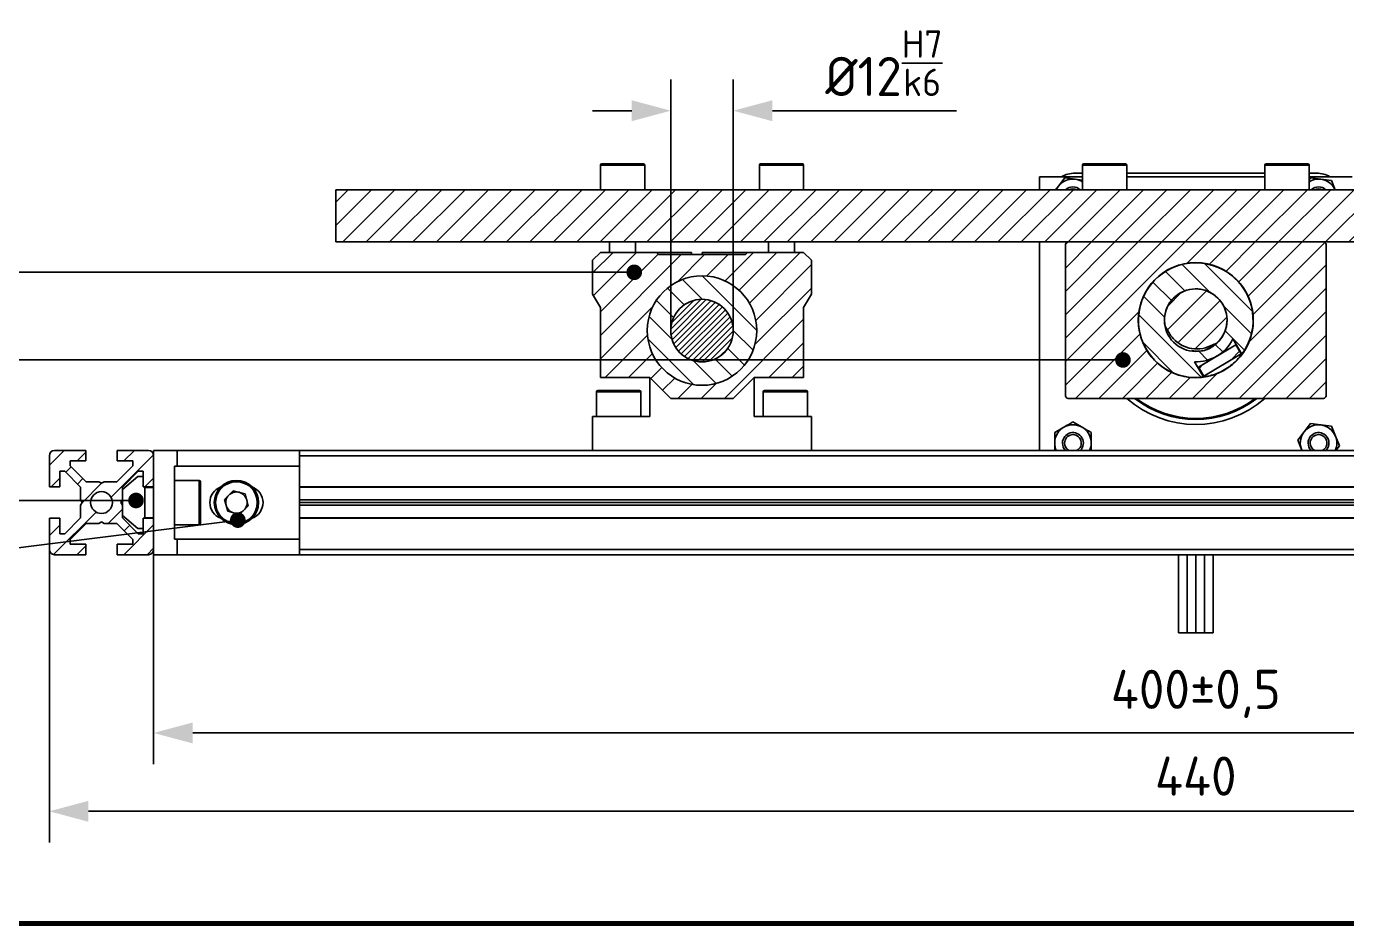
# Model space of a CAD drawing. Header units: millimetres. Extents: x 55 to 6841, y 61 to 3739.
# Drawn here: x 375.9 to 629.3, y 1678.5 to 1850.7 of the extents above; entities that cross this region are included whole.
import ezdxf
from ezdxf import colors
from ezdxf.entities.mleader import LeaderData, LeaderLine
from ezdxf.math import Vec2, Vec3

# ---------------------------------------------------------------- set-up
doc = ezdxf.new("R2010")
doc.units = ezdxf.units.MM
doc.header["$LTSCALE"] = 0.7
doc.header["$PDMODE"] = 35
doc.header["$PDSIZE"] = -4
doc.layers.get('0').update_dxf_attribs({"color": 255})
for name, color, linetype, lineweight in [('AM_5', 10, 'Continuous', 25), ('DIM', 94, 'Continuous', 25), ('KHUNGBV', 5, 'Continuous', 70)]:
    doc.layers.add(name, color=color, linetype=linetype, lineweight=lineweight)
doc.styles.add('TCVN-7284', font='tcvn+7284-2003r.ttf')
doc.styles.add('TCVN7824', font='tcvn+7284-2003r.ttf', dxfattribs={"height": 3.5})
doc.dimstyles.new('TCVN_ISO-25_RadiusDia', dxfattribs={"dimtxt": 2.5, "dimasz": 2.5, "dimexe": 2, "dimexo": 0, "dimgap": 1, "dimtad": 1, "dimtoh": 1, "dimtxsty": 'TCVN-7284', "dimblk": 'Arrow', "dimcen": 0, "dimclrd": 256, "dimclre": 256, "dimclrt": 256, "dimadec": 0, "dimazin": 0, "dimtfac": 1, "dimtofl": 0, "dimtmove": 0, "dimatfit": 3, "dimldrblk": 'Arrow', "dimfxl": 1, "dimlwd": -1, "dimlwe": -1, "dimarcsym": 0})
pattern_1 = [(135, (1707.1177, 785.3584), (-2.245064, -2.245064), [])]
pattern_2 = [(45, (1707.1177, 785.3584), (-2.245064, 2.245064), [])]

# ---------------------------------------------------------------- blocks, each defined once
blk = doc.blocks.new('dfhjd')
at = {"layer": 'KHUNGBV', "color": 9, "ltscale": 5}
blk.add_line((7718.44, 2639.71), (6559.44, 2639.71), dxfattribs=at)
blk = doc.blocks.new('Arrow')
at = {"layer": 'DIM'}
blk.add_solid([(-1, 0.268), (-1, -0.268), (0, 0)], dxfattribs=at)
blk = doc.blocks.new('*D507')
at = {"layer": 'Defpoints', "color": 0, "ltscale": 0.2, "transparency": 16777216}
for p in [(400.31, 1749.31), (800.31, 1749.31), (800.31, 1715.11)]:
    blk.add_point(p, dxfattribs=at)
at = {"layer": 'DIM', "linetype": 'ByBlock', "ltscale": 0.2, "transparency": 16777216}
for p, q in [((400.31, 1749.31), (400.31, 1709.11)), ((800.31, 1749.31), (800.31, 1709.11)), ((407.81, 1715.11), (792.81, 1715.11))]:
    blk.add_line(p, q, dxfattribs=at)
at = {"layer": 'DIM', "ltscale": 0.2, "transparency": 16777216, "xscale": 7.500000000000133, "yscale": 7.500000000000133, "zscale": 7.500000000000133, "rotation": 180}
blk.add_blockref('Arrow', (400.31, 1715.11), dxfattribs=at)
at = {"layer": 'DIM', "ltscale": 0.2, "transparency": 16777216, "xscale": 7.500000000000133, "yscale": 7.500000000000133, "zscale": 7.500000000000133}
blk.add_blockref('Arrow', (800.31, 1715.11), dxfattribs=at)
at = {"layer": 'DIM', "ltscale": 0.2, "transparency": 16777216, "insert": (600.31, 1722.61), "char_height": 7.5, "attachment_point": 5, "style": 'TCVN-7284', "bg_fill": 3, "box_fill_scale": 1.1, "bg_fill_color": 256, "bg_fill_true_color": 13158600, "bg_fill_transparency": 0}
blk.add_mtext('400±0,5', dxfattribs=at)
blk = doc.blocks.new('*D508')
at = {"layer": 'Defpoints', "color": 0, "ltscale": 0.2, "transparency": 16777216}
for p in [(380.31, 1750.31), (820.31, 1750.31), (820.31, 1700.08)]:
    blk.add_point(p, dxfattribs=at)
at = {"layer": 'DIM', "linetype": 'ByBlock', "ltscale": 0.2, "transparency": 16777216}
for p, q in [((380.31, 1750.31), (380.31, 1694.08)), ((820.31, 1750.31), (820.31, 1694.08)), ((387.81, 1700.08), (812.81, 1700.08))]:
    blk.add_line(p, q, dxfattribs=at)
at = {"layer": 'DIM', "ltscale": 0.2, "transparency": 16777216, "xscale": 7.500000000000133, "yscale": 7.500000000000133, "zscale": 7.500000000000133, "rotation": 180}
blk.add_blockref('Arrow', (380.31, 1700.08), dxfattribs=at)
at = {"layer": 'DIM', "ltscale": 0.2, "transparency": 16777216, "xscale": 7.500000000000133, "yscale": 7.500000000000133, "zscale": 7.500000000000133}
blk.add_blockref('Arrow', (820.31, 1700.08), dxfattribs=at)
at = {"layer": 'DIM', "ltscale": 0.2, "transparency": 16777216, "insert": (600.31, 1706.83), "char_height": 7.5, "attachment_point": 5, "style": 'TCVN-7284', "bg_fill": 3, "box_fill_scale": 1.1, "bg_fill_color": 256, "bg_fill_true_color": 13158600, "bg_fill_transparency": 0}
blk.add_mtext('440', dxfattribs=at)
blk = doc.blocks.new('*D511')
at = {"layer": 'Defpoints', "color": 0, "ltscale": 0.2, "transparency": 16777216}
for p in [(511.56, 1834.5), (499.56, 1792.31), (511.56, 1792.31)]:
    blk.add_point(p, dxfattribs=at)
at = {"layer": 'DIM', "linetype": 'ByBlock', "ltscale": 0.2, "transparency": 16777216}
for p, q in [((499.56, 1792.31), (499.56, 1840.5)), ((511.56, 1792.31), (511.56, 1840.5)), ((492.06, 1834.5), (484.56, 1834.5)), ((519.06, 1834.5), (554.38, 1834.5))]:
    blk.add_line(p, q, dxfattribs=at)
at = {"layer": 'DIM', "ltscale": 0.2, "transparency": 16777216, "xscale": 7.500000000000133, "yscale": 7.500000000000133, "zscale": 7.500000000000133}
blk.add_blockref('Arrow', (499.56, 1834.5), dxfattribs=at)
at = {"layer": 'DIM', "ltscale": 0.2, "transparency": 16777216, "xscale": 7.500000000000133, "yscale": 7.500000000000133, "zscale": 7.500000000000133, "rotation": 180}
blk.add_blockref('Arrow', (511.56, 1834.5), dxfattribs=at)
at = {"layer": 'DIM', "ltscale": 0.2, "transparency": 16777216, "insert": (540.47, 1843.62), "char_height": 7.5, "attachment_point": 5, "style": 'TCVN-7284', "bg_fill": 3, "box_fill_scale": 1.1, "bg_fill_color": 256, "bg_fill_true_color": 13158600, "bg_fill_transparency": 0}
blk.add_mtext('%%C12{\\H0.7x;\\SH7/k6;}', dxfattribs=at)
blk = doc.blocks.new('_Dot')
at = {"color": 0, "linetype": 'ByBlock', "lineweight": -2}
blk.add_line((-0.5, 0), (-1, 0), dxfattribs=at)
at = {"color": 0, "linetype": 'ByBlock', "const_width": 0.5}
blk.add_lwpolyline([(-0.25, 0, 1), (0.25, 0, 1)], format="xyb", close=True, dxfattribs=at)

msp = doc.modelspace()

# ---------------------------------------------------------------- hatches: boundary and pattern name
at = {"linetype": 'Continuous', "lineweight": 18}
h = msp.add_hatch(dxfattribs=at)
h.set_pattern_fill('ANSI31', style=0)
h.set_pattern_definition(pattern_2)
h.paths.add_polyline_path([(765.308, 1809.312), (765.308, 1819.312), (435.308, 1819.312), (435.308, 1809.312)], flags=0)
h = msp.add_hatch(dxfattribs=at)
h.set_pattern_fill('ANSI31', color=3, style=0)
h.set_pattern_definition(pattern_2)
edge = h.paths.add_edge_path(flags=0)
edge.add_arc((575.808, 1779.812), 0.5, 180, 270)
edge.add_line((575.808, 1779.312), (624.808, 1779.312))
edge.add_arc((624.808, 1779.812), 0.5, 270, 360)
edge.add_line((625.308, 1779.812), (625.308, 1808.812))
edge.add_arc((624.808, 1808.812), 0.5, 0, 90)
edge.add_line((624.808, 1809.312), (575.808, 1809.312))
edge.add_arc((575.808, 1808.812), 0.5, 90, 180)
edge.add_line((575.308, 1808.812), (575.308, 1779.812))
edge = h.paths.add_edge_path(flags=0)
edge.add_arc((600.308, 1794.312), 11.05, 180, 360, ccw=False)
edge.add_arc((600.308, 1794.312), 11.05, 0, 180, ccw=False)
h = msp.add_hatch(dxfattribs=at)
h.set_pattern_fill('ANSI31', color=3, style=0)
h.set_pattern_definition(pattern_2)
h.paths.add_polyline_path([(514.308, 1807.312), (513.908, 1806.912), (497.208, 1806.912), (496.808, 1807.312), (486.058, 1807.312), (484.558, 1805.812), (484.558, 1799.312), (486.058, 1796.714), (486.058, 1783.312), (495.558, 1783.312), (499.558, 1779.312), (511.558, 1779.312), (515.558, 1783.312), (525.058, 1783.312), (525.058, 1796.714), (526.558, 1799.312), (526.558, 1805.812), (525.058, 1807.312)], flags=0)
edge = h.paths.add_edge_path(flags=0)
edge.add_arc((505.558, 1792.312), 10.5, 0, 360)
h = msp.add_hatch(dxfattribs=at)
h.set_pattern_fill('ANSI31', angle=90, style=0)
h.set_pattern_definition(pattern_1)
edge = h.paths.add_edge_path(flags=0)
edge.add_line((607.446, 1790.7), (609.173, 1787.8))
edge.add_arc((600.308, 1794.312), 11, 323.70146, 637.85227)
edge.add_line((601.811, 1783.415), (600.083, 1786.315))
edge.add_arc((600.308, 1794.312), 8, 268.393, 333.16073)
edge = h.paths.add_edge_path(flags=0)
edge.add_arc((600.308, 1794.312), 6, 0, 360)
h = msp.add_hatch()
h.set_pattern_fill('ANSI31', color=6, angle=90)
h.set_pattern_definition(pattern_1)
h.paths.add_polyline_path([(495.058, 1792.312, 1), (516.058, 1792.312, 1)])
h.paths.add_polyline_path([(499.558, 1792.312, -1), (511.558, 1792.312, -1)], flags=16)
h = msp.add_hatch(dxfattribs=at)
h.set_pattern_fill('ANSI31', style=0)
h.set_pattern_definition(pattern_2)
edge = h.paths.add_edge_path(flags=0)
edge.add_spline(control_points=[(594.427, 1793.122), (594.427, 1793.122), (594.428, 1793.122), (594.428, 1793.122), (594.433, 1793.123), (594.438, 1793.123), (594.442, 1793.122), (594.449, 1793.121), (594.455, 1793.118), (594.461, 1793.115), (594.468, 1793.112), (594.475, 1793.107), (594.481, 1793.102), (594.494, 1793.091), (594.506, 1793.078), (594.517, 1793.065), (594.528, 1793.051), (594.539, 1793.037), (594.549, 1793.022), (594.565, 1792.999), (594.58, 1792.975), (594.594, 1792.951), (594.617, 1792.913), (594.638, 1792.874), (594.659, 1792.834), (594.694, 1792.771), (594.726, 1792.707), (594.759, 1792.643), (594.886, 1792.398), (595.015, 1792.153), (595.157, 1791.916), (595.396, 1791.517), (595.673, 1791.137), (595.986, 1790.792), (596.436, 1790.297), (596.971, 1789.866), (597.556, 1789.54), (598.165, 1789.2), (598.846, 1788.967), (599.536, 1788.858), (600.229, 1788.748), (600.951, 1788.761), (601.641, 1788.888), (602.326, 1789.015), (602.989, 1789.27), (603.615, 1789.576), (603.771, 1789.652), (603.924, 1789.734), (604.087, 1789.795), (604.128, 1789.811), (604.17, 1789.826), (604.213, 1789.83), (604.225, 1789.831), (604.238, 1789.831), (604.249, 1789.829), (604.256, 1789.828), (604.262, 1789.826), (604.268, 1789.823), (604.272, 1789.821), (604.276, 1789.817), (604.279, 1789.814)], knot_values=[0.000034, 0.000034, 0.000034, 0.000034, 0.0000352, 0.0000352, 0.0000352, 0.0000493, 0.0000493, 0.0000493, 0.0000692, 0.0000692, 0.0000692, 0.0000934, 0.0000934, 0.0000934, 0.000146, 0.000146, 0.000146, 0.0001999, 0.0001999, 0.0001999, 0.0002842, 0.0002842, 0.0002842, 0.0004193, 0.0004193, 0.0004193, 0.0006365, 0.0006365, 0.0006365, 0.0014719, 0.0014719, 0.0014719, 0.0028837, 0.0028837, 0.0028837, 0.0049303, 0.0049303, 0.0049303, 0.0070689, 0.0070689, 0.0070689, 0.0092178, 0.0092178, 0.0092178, 0.0113457, 0.0113457, 0.0113457, 0.0118718, 0.0118718, 0.0118718, 0.0120051, 0.0120051, 0.0120051, 0.0120411, 0.0120411, 0.0120411, 0.0120604, 0.0120604, 0.0120604, 0.0120749, 0.0120749, 0.0120749, 0.0120749], weights=[1, 1, 1, 1, 1, 1, 1, 1, 1, 1, 1, 1, 1, 1, 1, 1, 1, 1, 1, 1, 1, 1, 1, 1, 1, 1, 1, 1, 1, 1, 1, 1, 1, 1, 1, 1, 1, 1, 1, 1, 1, 1, 1, 1, 1, 1, 1, 1, 1, 1, 1, 1, 1, 1, 1, 1, 1, 1, 1, 1, 1], degree=3, periodic=0)
edge.add_arc((600.308, 1794.312), 6, 311.44052, 551.44052)
h = msp.add_hatch()
h.set_pattern_fill('ANSI31', color=256, scale=0.25)
h.set_pattern_definition([(45, (1707.1177, 785.3584), (-0.561266, 0.561266), [])])
h.paths.add_polyline_path([(511.558, 1792.312, 1), (499.558, 1792.312, 1)])
h = msp.add_hatch(dxfattribs=at)
h.set_pattern_fill('ANSI31', style=0)
h.set_pattern_definition(pattern_2)
h.paths.add_polyline_path([(601.834, 1783.581), (609.016, 1787.859), (607.992, 1789.577), (600.81, 1785.3)], flags=0)
h = msp.add_hatch(dxfattribs=at)
h.set_pattern_fill('ANSI31', style=0)
h.set_pattern_definition(pattern_2)
edge = h.paths.add_edge_path(flags=0)
edge.add_line((382.308, 1756.312), (380.308, 1756.312))
edge.add_line((380.308, 1756.312), (380.308, 1750.312))
edge.add_arc((381.308, 1750.312), 1, 180, 270)
edge.add_line((381.308, 1749.312), (387.308, 1749.312))
edge.add_line((387.308, 1749.312), (387.308, 1751.312))
edge.add_line((387.308, 1751.312), (384.308, 1751.312))
edge.add_line((384.308, 1751.312), (384.308, 1752.251))
edge.add_line((384.308, 1752.251), (387.368, 1755.312))
edge.add_line((387.368, 1755.312), (389.788, 1755.312))
edge.add_line((389.788, 1755.312), (390.308, 1755.612))
edge.add_line((390.308, 1755.612), (390.827, 1755.312))
edge.add_line((390.827, 1755.312), (393.247, 1755.312))
edge.add_line((393.247, 1755.312), (396.308, 1752.251))
edge.add_line((396.308, 1752.251), (396.308, 1751.312))
edge.add_line((396.308, 1751.312), (393.308, 1751.312))
edge.add_line((393.308, 1751.312), (393.308, 1749.312))
edge.add_line((393.308, 1749.312), (399.308, 1749.312))
edge.add_arc((399.308, 1750.312), 1, 270, 360)
edge.add_line((400.308, 1750.312), (400.308, 1756.312))
edge.add_line((400.308, 1756.312), (398.308, 1756.312))
edge.add_line((398.308, 1756.312), (398.308, 1753.312))
edge.add_line((398.308, 1753.312), (397.368, 1753.312))
edge.add_line((397.368, 1753.312), (394.308, 1756.372))
edge.add_line((394.308, 1756.372), (394.308, 1758.792))
edge.add_line((394.308, 1758.792), (394.008, 1759.312))
edge.add_line((394.008, 1759.312), (394.308, 1759.831))
edge.add_line((394.308, 1759.831), (394.308, 1762.251))
edge.add_line((394.308, 1762.251), (397.368, 1765.312))
edge.add_line((397.368, 1765.312), (398.308, 1765.312))
edge.add_line((398.308, 1765.312), (398.308, 1762.312))
edge.add_line((398.308, 1762.312), (400.308, 1762.312))
edge.add_line((400.308, 1762.312), (400.308, 1768.312))
edge.add_arc((399.308, 1768.312), 1, 0, 90)
edge.add_line((399.308, 1769.312), (393.308, 1769.312))
edge.add_line((393.308, 1769.312), (393.308, 1767.312))
edge.add_line((393.308, 1767.312), (396.308, 1767.312))
edge.add_line((396.308, 1767.312), (396.308, 1766.372))
edge.add_line((396.308, 1766.372), (393.247, 1763.312))
edge.add_line((393.247, 1763.312), (390.827, 1763.312))
edge.add_line((390.827, 1763.312), (390.308, 1763.012))
edge.add_line((390.308, 1763.012), (389.788, 1763.312))
edge.add_line((389.788, 1763.312), (387.368, 1763.312))
edge.add_line((387.368, 1763.312), (384.308, 1766.372))
edge.add_line((384.308, 1766.372), (384.308, 1767.312))
edge.add_line((384.308, 1767.312), (387.308, 1767.312))
edge.add_line((387.308, 1767.312), (387.308, 1769.312))
edge.add_line((387.308, 1769.312), (381.308, 1769.312))
edge.add_arc((381.308, 1768.312), 1, 90, 180)
edge.add_line((380.308, 1768.312), (380.308, 1762.312))
edge.add_line((380.308, 1762.312), (382.308, 1762.312))
edge.add_line((382.308, 1762.312), (382.308, 1765.312))
edge.add_line((382.308, 1765.312), (383.247, 1765.312))
edge.add_line((383.247, 1765.312), (386.308, 1762.251))
edge.add_line((386.308, 1762.251), (386.308, 1759.831))
edge.add_line((386.308, 1759.831), (386.608, 1759.312))
edge.add_line((386.608, 1759.312), (386.308, 1758.792))
edge.add_line((386.308, 1758.792), (386.308, 1756.372))
edge.add_line((386.308, 1756.372), (383.247, 1753.312))
edge.add_line((383.247, 1753.312), (382.308, 1753.312))
edge.add_line((382.308, 1753.312), (382.308, 1756.312))
edge = h.paths.add_edge_path(flags=0)
edge.add_arc((390.308, 1759.312), 2.1, 0, 360)

# ---------------------------------------------------------------- linework, layer by layer
at = {"color": 7, "linetype": 'Continuous', "lineweight": 25}
for p, q in [((486.308, 1824.312), (490.308, 1824.312)), ((490.308, 1824.312), (494.308, 1824.312)), ((516.808, 1824.312), (520.808, 1824.312)), ((520.808, 1824.312), (524.808, 1824.312)), ((578.808, 1824.312), (582.808, 1824.312)), ((582.808, 1824.312), (586.808, 1824.312)), ((613.808, 1824.312), (617.808, 1824.312)), ((617.808, 1824.312), (621.808, 1824.312)), ((486.058, 1824.062), (486.058, 1819.312)), ((494.558, 1819.312), (494.558, 1824.062)), ((516.558, 1824.062), (516.558, 1819.312)), ((525.058, 1819.312), (525.058, 1824.062)), ((570.308, 1821.812), (570.308, 1819.312)), ((578.558, 1821.812), (570.308, 1821.812)), ((577.108, 1822.512), (578.558, 1822.512)), ((578.558, 1824.062), (578.558, 1819.312)), ((587.058, 1819.312), (587.058, 1824.062)), ((587.058, 1822.512), (613.558, 1822.512)), ((613.558, 1821.812), (587.058, 1821.812)), ((613.558, 1824.062), (613.558, 1819.312)), ((622.058, 1819.312), (622.058, 1824.062)), ((622.058, 1822.512), (623.508, 1822.512)), ((630.308, 1821.812), (622.058, 1821.812)), ((435.308, 1819.312), (435.308, 1809.312)), ((765.308, 1819.312), (435.308, 1819.312)), ((573.424, 1819.312), (573.96, 1820.011)), ((573.96, 1820.011), (575.19, 1821.615)), ((575.19, 1821.615), (577.193, 1821.352)), ((577.193, 1821.352), (578.558, 1821.173)), ((622.058, 1821.26), (622.33, 1821.615)), ((622.33, 1821.615), (624.333, 1821.352)), ((624.333, 1821.352), (626.337, 1821.089)), ((626.337, 1821.089), (627.074, 1819.312)), ((765.308, 1809.312), (435.308, 1809.312)), ((487.808, 1809.312), (487.808, 1807.312)), ((492.808, 1807.312), (492.808, 1809.312)), ((518.308, 1809.312), (518.308, 1807.312)), ((523.308, 1807.312), (523.308, 1809.312)), ((570.308, 1809.312), (570.308, 1769.312)), ((624.808, 1809.312), (575.808, 1809.312)), ((484.558, 1805.812), (486.058, 1807.312)), ((486.058, 1807.312), (496.808, 1807.312)), ((496.808, 1807.312), (497.208, 1806.912)), ((503.558, 1807.312), (496.808, 1807.312)), ((497.208, 1806.912), (513.908, 1806.912)), ((503.558, 1806.912), (503.558, 1807.312)), ((514.308, 1807.312), (505.558, 1807.312)), ((505.558, 1807.312), (505.558, 1806.912)), ((513.908, 1806.912), (514.308, 1807.312)), ((514.308, 1807.312), (525.058, 1807.312)), ((525.058, 1807.312), (526.558, 1805.812)), ((575.308, 1808.812), (575.308, 1779.812)), ((625.308, 1779.812), (625.308, 1808.812)), ((484.558, 1799.312), (484.558, 1805.812)), ((526.558, 1805.812), (526.558, 1799.312)), ((486.058, 1796.714), (484.558, 1799.312)), ((526.558, 1799.312), (525.058, 1796.714)), ((486.058, 1783.312), (486.058, 1796.714)), ((525.058, 1796.714), (525.058, 1783.312)), ((607.992, 1789.577), (600.81, 1785.3)), ((607.446, 1790.7), (609.173, 1787.8)), ((609.016, 1787.859), (607.992, 1789.577)), ((601.811, 1783.415), (600.083, 1786.315)), ((609.016, 1787.859), (601.834, 1783.581)), ((600.81, 1785.3), (601.834, 1783.581)), ((495.558, 1783.312), (486.058, 1783.312)), ((499.558, 1779.312), (495.558, 1783.312)), ((495.558, 1783.312), (495.558, 1775.812)), ((515.558, 1783.312), (511.558, 1779.312)), ((525.058, 1783.312), (515.558, 1783.312)), ((515.558, 1775.812), (515.558, 1783.312)), ((485.308, 1780.562), (485.308, 1775.812)), ((485.558, 1780.812), (489.558, 1780.812)), ((489.558, 1780.812), (493.558, 1780.812)), ((493.808, 1775.812), (493.808, 1780.562)), ((511.558, 1779.312), (499.558, 1779.312)), ((517.308, 1780.562), (517.308, 1775.812)), ((517.558, 1780.812), (521.558, 1780.812)), ((521.558, 1780.812), (525.558, 1780.812)), ((525.808, 1775.812), (525.808, 1780.562)), ((575.808, 1779.312), (624.808, 1779.312)), ((484.558, 1775.812), (484.558, 1769.312)), ((495.558, 1775.812), (484.558, 1775.812)), ((526.558, 1775.812), (515.558, 1775.812)), ((526.558, 1769.312), (526.558, 1775.812)), ((573.238, 1772.762), (574.988, 1773.773)), ((576.738, 1774.783), (578.488, 1773.773)), ((621.1, 1772.871), (622.33, 1774.475)), ((622.33, 1774.475), (624.333, 1774.212)), ((624.333, 1774.212), (626.337, 1773.949)), ((626.337, 1773.949), (627.111, 1772.082)), ((619.871, 1771.268), (621.1, 1772.871)), ((619.871, 1771.268), (620.645, 1769.401)), ((627.111, 1772.082), (627.885, 1770.216)), ((381.308, 1769.312), (387.308, 1769.312)), ((387.308, 1769.312), (387.308, 1767.312)), ((393.308, 1767.312), (393.308, 1769.312)), ((393.308, 1769.312), (399.308, 1769.312)), ((400.308, 1769.312), (400.308, 1768.312)), ((400.308, 1769.312), (404.808, 1769.312)), ((404.808, 1769.312), (428.308, 1769.312)), ((404.808, 1769.312), (404.808, 1766.312)), ((428.308, 1769.312), (428.308, 1766.312)), ((428.308, 1769.312), (772.308, 1769.312)), ((573.238, 1769.312), (573.238, 1770.742)), ((580.238, 1769.312), (580.238, 1770.742)), ((620.645, 1769.401), (620.682, 1769.312)), ((627.885, 1770.216), (627.192, 1769.312)), ((380.308, 1762.312), (380.308, 1768.312)), ((387.308, 1767.312), (384.308, 1767.312)), ((384.308, 1767.312), (384.308, 1766.372)), ((384.308, 1766.372), (387.368, 1763.312)), ((393.247, 1763.312), (396.308, 1766.372)), ((396.308, 1767.312), (393.308, 1767.312)), ((396.308, 1766.372), (396.308, 1767.312)), ((400.308, 1768.312), (400.308, 1762.312)), ((404.308, 1766.312), (404.808, 1766.312)), ((404.308, 1766.312), (404.308, 1752.312)), ((404.808, 1766.312), (428.308, 1766.312)), ((428.308, 1766.312), (428.308, 1752.312)), ((383.247, 1765.312), (382.308, 1765.312)), ((382.308, 1765.312), (382.308, 1762.312)), ((386.308, 1762.251), (383.247, 1765.312)), ((397.368, 1765.312), (394.308, 1762.251)), ((397.308, 1764.312), (394.308, 1761.812)), ((398.308, 1764.312), (397.308, 1764.312)), ((398.308, 1765.312), (397.368, 1765.312)), ((398.308, 1762.312), (398.308, 1765.312)), ((409.058, 1763.562), (404.308, 1763.562)), ((382.308, 1762.312), (380.308, 1762.312)), ((386.308, 1759.831), (386.308, 1762.251)), ((387.368, 1763.312), (389.788, 1763.312)), ((389.788, 1763.312), (390.308, 1763.012)), ((390.308, 1763.012), (390.827, 1763.312)), ((390.827, 1763.312), (393.247, 1763.312)), ((394.308, 1762.251), (394.308, 1759.831)), ((400.308, 1762.312), (398.308, 1762.312)), ((398.608, 1762.212), (398.608, 1756.412)), ((398.608, 1762.212), (400.308, 1762.212)), ((399.308, 1762.312), (399.308, 1762.212)), ((400.308, 1762.312), (400.308, 1756.312)), ((409.308, 1763.312), (409.308, 1758.193)), ((413.194, 1762.312), (413.197, 1762.312)), ((415.595, 1761.589), (413.93, 1759.919)), ((415.595, 1761.589), (417.873, 1760.981)), ((418.486, 1758.704), (417.873, 1760.981)), ((419.218, 1762.312), (419.221, 1762.312)), ((428.308, 1762.312), (772.308, 1762.312)), ((428.308, 1762.251), (772.308, 1762.251)), ((386.608, 1759.312), (386.308, 1759.831)), ((386.308, 1758.792), (386.608, 1759.312)), ((386.308, 1756.372), (386.308, 1758.792)), ((394.308, 1759.831), (394.008, 1759.312)), ((394.008, 1759.312), (394.308, 1758.792)), ((394.308, 1758.792), (394.308, 1759.831)), ((394.308, 1758.792), (394.308, 1756.372)), ((413.93, 1759.919), (414.543, 1757.643)), ((418.486, 1758.704), (416.821, 1757.035)), ((428.308, 1759.831), (772.308, 1759.831)), ((428.308, 1759.312), (772.308, 1759.312)), ((428.308, 1758.792), (772.308, 1758.792)), ((380.308, 1750.312), (380.308, 1756.312)), ((380.308, 1756.312), (382.308, 1756.312)), ((382.308, 1756.312), (382.308, 1753.312)), ((383.247, 1753.312), (386.308, 1756.372)), ((397.308, 1754.312), (394.308, 1756.812)), ((394.308, 1756.372), (397.368, 1753.312)), ((398.308, 1756.312), (400.308, 1756.312)), ((398.308, 1753.312), (398.308, 1756.312)), ((398.608, 1756.412), (400.308, 1756.412)), ((399.308, 1756.412), (399.308, 1756.312)), ((400.308, 1756.312), (400.308, 1750.312)), ((409.308, 1758.193), (409.308, 1755.312)), ((413.194, 1756.312), (413.197, 1756.312)), ((416.821, 1757.035), (414.543, 1757.643)), ((419.218, 1756.312), (419.221, 1756.312)), ((428.308, 1756.372), (772.308, 1756.372)), ((428.308, 1756.312), (772.308, 1756.312)), ((382.308, 1753.312), (383.247, 1753.312)), ((387.368, 1755.312), (384.308, 1752.251)), ((389.788, 1755.312), (387.368, 1755.312)), ((390.308, 1755.612), (389.788, 1755.312)), ((390.827, 1755.312), (390.308, 1755.612)), ((393.247, 1755.312), (390.827, 1755.312)), ((396.308, 1752.251), (393.247, 1755.312)), ((398.308, 1754.312), (397.308, 1754.312)), ((397.368, 1753.312), (398.308, 1753.312)), ((404.308, 1755.062), (409.058, 1755.062)), ((384.308, 1752.251), (384.308, 1751.312)), ((384.308, 1751.312), (387.308, 1751.312)), ((387.308, 1751.312), (387.308, 1749.312)), ((393.308, 1751.312), (396.308, 1751.312)), ((393.308, 1749.312), (393.308, 1751.312)), ((396.308, 1751.312), (396.308, 1752.251)), ((404.308, 1752.312), (404.808, 1752.312)), ((404.808, 1752.312), (404.808, 1749.312)), ((404.808, 1752.312), (428.308, 1752.312)), ((428.308, 1752.312), (428.308, 1749.312)), ((387.308, 1749.312), (381.308, 1749.312)), ((399.308, 1749.312), (393.308, 1749.312)), ((400.308, 1750.312), (400.308, 1749.312)), ((400.308, 1749.312), (404.808, 1749.312)), ((404.808, 1749.312), (428.308, 1749.312)), ((428.308, 1749.312), (772.308, 1749.312)), ((596.973, 1749.312), (596.973, 1734.312)), ((598.633, 1734.312), (598.633, 1749.312)), ((598.643, 1749.312), (598.643, 1734.312)), ((600.303, 1734.312), (600.303, 1749.312)), ((600.313, 1749.312), (600.313, 1734.312)), ((601.973, 1734.312), (601.973, 1749.312)), ((601.983, 1749.312), (601.983, 1734.312)), ((603.643, 1734.312), (603.643, 1749.312)), ((596.973, 1734.312), (598.633, 1734.312)), ((598.643, 1734.312), (600.303, 1734.312)), ((600.313, 1734.312), (601.973, 1734.312)), ((601.983, 1734.312), (603.643, 1734.312))]:
    msp.add_line(p, q, dxfattribs=at)
at = {"color": 8, "linetype": 'Continuous', "lineweight": 25}
for p, q in [((490.308, 1824.062), (486.058, 1824.062)), ((494.558, 1824.062), (490.308, 1824.062)), ((520.808, 1824.062), (516.558, 1824.062)), ((525.058, 1824.062), (520.808, 1824.062)), ((582.808, 1824.062), (578.558, 1824.062)), ((587.058, 1824.062), (582.808, 1824.062)), ((617.808, 1824.062), (613.558, 1824.062)), ((622.058, 1824.062), (617.808, 1824.062)), ((489.558, 1780.562), (485.308, 1780.562)), ((493.808, 1780.562), (489.558, 1780.562)), ((521.558, 1780.562), (517.308, 1780.562)), ((525.808, 1780.562), (521.558, 1780.562)), ((428.308, 1768.312), (772.308, 1768.312)), ((409.058, 1758.123), (409.058, 1763.562)), ((409.058, 1755.062), (409.058, 1758.123)), ((428.308, 1750.312), (772.308, 1750.312))]:
    msp.add_line(p, q, dxfattribs=at)
at = {"color": 7, "linetype": 'Continuous', "lineweight": 25}
for centre, radius in [((505.558, 1792.312), 10.5), ((600.308, 1794.312), 6), ((505.558, 1792.312), 6), ((416.208, 1759.312), 4.25), ((390.308, 1759.312), 2.1), ((416.208, 1759.312), 4)]:
    msp.add_circle(centre, radius, dxfattribs=at)
for centre, radius, start, end in [((486.308, 1824.062), 0.25, 90, 180), ((494.308, 1824.062), 0.25, 0, 90), ((516.808, 1824.062), 0.25, 90, 180), ((524.808, 1824.062), 0.25, 0, 90), ((578.808, 1824.062), 0.25, 90, 180), ((586.808, 1824.062), 0.25, 0, 90), ((613.808, 1824.062), 0.25, 90, 180), ((621.808, 1824.062), 0.25, 0, 90), ((577.108, 1817.512), 5, 90, 120.68342), ((623.508, 1817.512), 5, 59.31658, 90), ((576.738, 1817.882), 3.5, 58.66775, 155.88487), ((576.738, 1817.882), 2, 45.6432, 134.3568), ((576.738, 1817.882), 1.61, 62.64777, 117.35223), ((623.878, 1817.882), 3.5, 24.11513, 121.33225), ((623.878, 1817.882), 2, 45.6432, 134.3568), ((623.878, 1817.882), 1.61, 62.64777, 117.35223), ((575.808, 1808.812), 0.5, 90, 180), ((624.808, 1808.812), 0.5, 0, 90), ((600.308, 1794.312), 11.05, 0, 180), ((600.308, 1794.312), 11, 323.70146, 277.85227), ((600.308, 1794.312), 6, 311.44052, 191.44052), ((600.308, 1794.312), 11.05, 180, 0), ((600.308, 1794.312), 8, 268.393, 333.16073), ((485.558, 1780.562), 0.25, 90, 180), ((493.558, 1780.562), 0.25, 0, 90), ((517.558, 1780.562), 0.25, 90, 180), ((525.558, 1780.562), 0.25, 0, 90), ((575.808, 1779.812), 0.5, 180, 270), ((600.308, 1794.312), 20, 228.59038, 311.40962), ((600.308, 1794.312), 19.05, 231.94334, 308.05666), ((600.308, 1794.312), 18.85, 232.72672, 307.27328), ((624.808, 1779.812), 0.5, 270, 0), ((576.738, 1770.742), 3.5, 120, 180), ((576.738, 1770.742), 3.5, 60, 120), ((576.738, 1770.742), 3.5, 0, 60), ((623.878, 1770.742), 3.5, 22.52267, 204.11513), ((576.738, 1770.742), 2, 314.3568, 180), ((576.738, 1770.742), 1.61, 297.35223, 180), ((623.878, 1770.742), 2, 314.3568, 180), ((623.878, 1770.742), 1.61, 297.35223, 180), ((623.878, 1770.742), 3.5, 335.88487, 22.52267), ((381.308, 1768.312), 1, 90, 180), ((399.308, 1768.312), 1, 0, 90), ((576.738, 1770.742), 3.5, 180, 204.11513), ((576.738, 1770.742), 2, 180, 225.6432), ((576.738, 1770.742), 1.61, 180, 242.64777), ((576.738, 1770.742), 3.5, 335.88487, 0), ((623.878, 1770.742), 2, 180, 225.6432), ((623.878, 1770.742), 1.61, 180, 242.64777), ((409.058, 1763.312), 0.25, 0, 90), ((414.308, 1759.312), 3.2, 110.26867, 249.73133), ((416.208, 1759.312), 2.042, 75.06698, 135.06698), ((416.208, 1759.312), 2.042, 15.06698, 75.06698), ((418.108, 1759.312), 3.2, 290.26867, 69.73133), ((416.208, 1759.312), 2.042, 135.06698, 195.06698), ((416.208, 1759.312), 2.042, 195.06698, 255.06698), ((416.208, 1759.312), 2.042, 315.06698, 15.06698), ((416.208, 1759.312), 2.042, 255.06698, 315.06698), ((409.058, 1755.312), 0.25, 270, 360), ((381.308, 1750.312), 1, 180, 270), ((399.308, 1750.312), 1, 270, 360)]:
    msp.add_arc(centre, radius, start, end, dxfattribs=at)
for points, knots in [([(604.279, 1789.814), (604.275, 1789.817), (604.267, 1789.825), (604.244, 1789.831), (604.181, 1789.83), (603.962, 1789.752), (603.156, 1789.33), (601.66, 1788.767), (599.52, 1788.737), (597.522, 1789.421), (596.068, 1790.593), (595.232, 1791.741), (594.853, 1792.461), (594.673, 1792.811), (594.603, 1792.937), (594.556, 1793.014), (594.518, 1793.065), (594.489, 1793.097), (594.463, 1793.116), (594.444, 1793.122), (594.432, 1793.123), (594.427, 1793.122), (594.427, 1793.122)], [0, 0, 0, 0, 0.0012221, 0.0028446, 0.0058748, 0.0169916, 0.0609322, 0.2374484, 0.4152285, 0.5920542, 0.7616357, 0.8795141, 0.9495174, 0.967728, 0.9790485, 0.9861165, 0.9906309, 0.9950271, 0.9970569, 0.9987185, 0.999901, 1, 1, 1, 1]), ([(599.531, 1788.47), (600.06, 1788.399), (601.364, 1788.226), (603.042, 1788.856), (603.966, 1789.572), (604.279, 1789.814)], [0, 0, 0, 0, 0.3115761, 0.7671956, 1, 1, 1, 1]), ([(609.173, 1787.8), (609.126, 1787.736), (608.972, 1787.529), (608.501, 1786.945), (607.62, 1786.053), (606.442, 1785.138), (605.14, 1784.395), (603.869, 1783.878), (602.728, 1783.564), (602.079, 1783.453), (601.854, 1783.421), (601.811, 1783.415)], [0, 0, 0, 0, 0.0557794, 0.1819211, 0.3178551, 0.4538433, 0.5806062, 0.7032243, 0.831387, 0.967892, 1, 1, 1, 1]), ([(574.988, 1773.773), (575.029, 1773.797), (575.62, 1774.138), (576.199, 1774.472), (576.738, 1774.783)], [0, 0, 0, 0, 0.0701742, 1, 1, 1, 1]), ([(578.488, 1773.773), (578.529, 1773.749), (579.12, 1773.408), (579.699, 1773.073), (580.238, 1772.762)], [0, 0, 0, 0, 0.0701742, 1, 1, 1, 1]), ([(573.238, 1770.742), (573.238, 1770.925), (573.238, 1771.609), (573.238, 1772.275), (573.238, 1772.762)], [0, 0, 0, 0, 0.2686336, 1, 1, 1, 1]), ([(580.238, 1770.742), (580.238, 1770.925), (580.238, 1771.609), (580.238, 1772.275), (580.238, 1772.762)], [0, 0, 0, 0, 0.2686336, 1, 1, 1, 1])]:
    msp.add_open_spline(points, degree=3, knots=knots, dxfattribs=at)

# ---------------------------------------------------------------- block references
at = {"layer": 'AM_5'}
msp.add_blockref('dfhjd', (-6371.208, -961.179), dxfattribs=at)

# ---------------------------------------------------------------- leaders
at = {"layer": 'AM_5', "ltscale": 0.2}
ml = msp.add_multileader_mtext('Standard', dxfattribs=at)
ml.set_content('17', color=256, style='TCVN7824')
ml.set_leader_properties()
ml.set_arrow_properties(name='DOT')
ml.build(insert=Vec2(0, 0))
ml.multileader.update_dxf_attribs({"text_left_attachment_type": 6, "text_right_attachment_type": 6, "dogleg_length": 0.36, "arrow_head_size": 3})
ctx = ml.context
ctx.base_point, ctx.char_height, ctx.arrow_head_size, ctx.plane_origin = Vec3(307.559, 1786.674), 3.5, 3, Vec3(586.336, 1786.674)
ctx.left_attachment, ctx.right_attachment, ctx.text_align_type = 6, 6, 2
notes = []
notes.append((ctx, [(0, (1, 1, 0), (315.419, 1786.674), (-1, 0), 0.36, [(0, [(586.336, 1786.674)], 0, [])])]))
ctx.mtext.insert, ctx.mtext.alignment, ctx.mtext.flow_direction = Vec3(313.059, 1790.874), 3, 5
ml = msp.add_multileader_mtext('Standard', dxfattribs=at)
ml.set_content('18', color=256, style='TCVN7824')
ml.set_leader_properties()
ml.set_arrow_properties(name='DOT')
ml.build(insert=Vec2(0, 0))
ml.multileader.update_dxf_attribs({"text_left_attachment_type": 6, "text_right_attachment_type": 6, "dogleg_length": 0.36, "arrow_head_size": 3})
ctx = ml.context
ctx.base_point, ctx.char_height, ctx.arrow_head_size, ctx.plane_origin = Vec3(307.559, 1759.717), 3.5, 3, Vec3(396.933, 1759.717)
ctx.left_attachment, ctx.right_attachment, ctx.text_align_type = 6, 6, 2
notes.append((ctx, [(0, (1, 1, 0), (315.419, 1759.717), (-1, 0), 0.36, [(0, [(396.933, 1759.717)], 0, [])])]))
ctx.mtext.insert, ctx.mtext.alignment, ctx.mtext.flow_direction = Vec3(313.059, 1763.917), 3, 5
for ctx, leaders in notes:
    for number, flags, end, landing, length, lines in leaders:
        leader = LeaderData()
        leader.index, (leader.has_last_leader_line, leader.has_dogleg_vector, leader.attachment_direction) = number, flags
        leader.last_leader_point, leader.dogleg_vector, leader.dogleg_length = Vec3(end), Vec3(landing), length
        for number, points, colour, breaks in lines:
            line = LeaderLine()
            line.index, line.vertices, line.color, line.breaks = number, Vec3.list(points), colors.encode_raw_color(colour), breaks
            leader.lines.append(line)
        ctx.leaders.append(leader)

# ---------------------------------------------------------------- next in the draw order: dimensions: what is measured, and where the dimension line sits
at = {"layer": 'DIM', "ltscale": 0.2}
dim = msp.add_linear_dim(base=(511.558, 1834.499), p1=(499.558, 1792.312), p2=(511.558, 1792.312), text='<>{\\H0.7x;\\SH7/k6;}', dimstyle='TCVN_ISO-25_RadiusDia', override={"dimscale": 3, "dimpost": '%%C<>', "dimtfill": 1, "dimarcsym": 1}, dxfattribs=at)
dim.commit()
dim.dimension.update_dxf_attribs({"geometry": '*D511', "text_midpoint": (540.47, 1843.624)})
dim = msp.add_linear_dim(base=(800.308, 1715.114), p1=(400.308, 1749.312), p2=(800.308, 1749.312), dimstyle='TCVN_ISO-25_RadiusDia', override={"dimscale": 3, "dimtol": 1, "dimtp": 0.5, "dimtm": 0.5, "dimtfill": 1, "dimarcsym": 1}, dxfattribs=at)
dim.commit()
dim.dimension.update_dxf_attribs({"geometry": '*D507', "text_midpoint": (600.308, 1722.614)})

# ---------------------------------------------------------------- next in the draw order: dimensions: what is measured, and where the dimension line sits
dim = msp.add_linear_dim(base=(820.308, 1700.078), p1=(380.308, 1750.312), p2=(820.308, 1750.312), dimstyle='TCVN_ISO-25_RadiusDia', override={"dimscale": 3, "dimtfill": 1, "dimarcsym": 1}, dxfattribs=at)
dim.commit()
dim.dimension.update_dxf_attribs({"geometry": '*D508', "text_midpoint": (600.308, 1706.828)})

# ---------------------------------------------------------------- next in the draw order: leaders
at = {"layer": 'AM_5', "ltscale": 0.2}
ml = msp.add_multileader_mtext('Standard', dxfattribs=at)
ml.set_content('16', color=256, style='TCVN7824')
ml.set_leader_properties()
ml.set_arrow_properties(name='DOT')
ml.build(insert=Vec2(0, 0))
ml.multileader.update_dxf_attribs({"text_left_attachment_type": 6, "text_right_attachment_type": 6, "dogleg_length": 0.36, "arrow_head_size": 3})
ctx = ml.context
ctx.base_point, ctx.char_height, ctx.arrow_head_size, ctx.plane_origin = Vec3(307.919, 1803.492), 3.5, 3, Vec3(492.547, 1803.492)
ctx.left_attachment, ctx.right_attachment, ctx.text_align_type = 6, 6, 2
notes = []
notes.append((ctx, [(0, (1, 1, 0), (315.779, 1803.492), (-1, 0), 0.36, [(0, [(492.547, 1803.492)], 0, [])])]))
ctx.mtext.insert, ctx.mtext.alignment, ctx.mtext.flow_direction = Vec3(313.419, 1807.692), 3, 5
for ctx, leaders in notes:
    for number, flags, end, landing, length, lines in leaders:
        leader = LeaderData()
        leader.index, (leader.has_last_leader_line, leader.has_dogleg_vector, leader.attachment_direction) = number, flags
        leader.last_leader_point, leader.dogleg_vector, leader.dogleg_length = Vec3(end), Vec3(landing), length
        for number, points, colour, breaks in lines:
            line = LeaderLine()
            line.index, line.vertices, line.color, line.breaks = number, Vec3.list(points), colors.encode_raw_color(colour), breaks
            leader.lines.append(line)
        ctx.leaders.append(leader)

# ---------------------------------------------------------------- next in the draw order: leaders
ml = msp.add_multileader_mtext('Standard', dxfattribs=at)
ml.set_content('19', color=256, style='TCVN7824')
ml.set_leader_properties()
ml.set_arrow_properties(name='DOT')
ml.build(insert=Vec2(0, 0))
ml.multileader.update_dxf_attribs({"text_left_attachment_type": 6, "text_right_attachment_type": 6, "dogleg_length": 0.36, "arrow_head_size": 3})
ctx = ml.context
ctx.base_point, ctx.char_height, ctx.arrow_head_size, ctx.plane_origin = Vec3(307.559, 1743.276), 3.5, 3, Vec3(416.474, 1755.951)
ctx.left_attachment, ctx.right_attachment, ctx.text_align_type = 6, 6, 2
notes = []
notes.append((ctx, [(0, (1, 1, 0), (315.419, 1743.276), (-1, 0), 0.36, [(0, [(416.474, 1755.951)], 0, [])])]))
ctx.mtext.insert, ctx.mtext.alignment, ctx.mtext.flow_direction = Vec3(313.059, 1747.476), 3, 5
for ctx, leaders in notes:
    for number, flags, end, landing, length, lines in leaders:
        leader = LeaderData()
        leader.index, (leader.has_last_leader_line, leader.has_dogleg_vector, leader.attachment_direction) = number, flags
        leader.last_leader_point, leader.dogleg_vector, leader.dogleg_length = Vec3(end), Vec3(landing), length
        for number, points, colour, breaks in lines:
            line = LeaderLine()
            line.index, line.vertices, line.color, line.breaks = number, Vec3.list(points), colors.encode_raw_color(colour), breaks
            leader.lines.append(line)
        ctx.leaders.append(leader)

doc.saveas('drawing.dxf')
